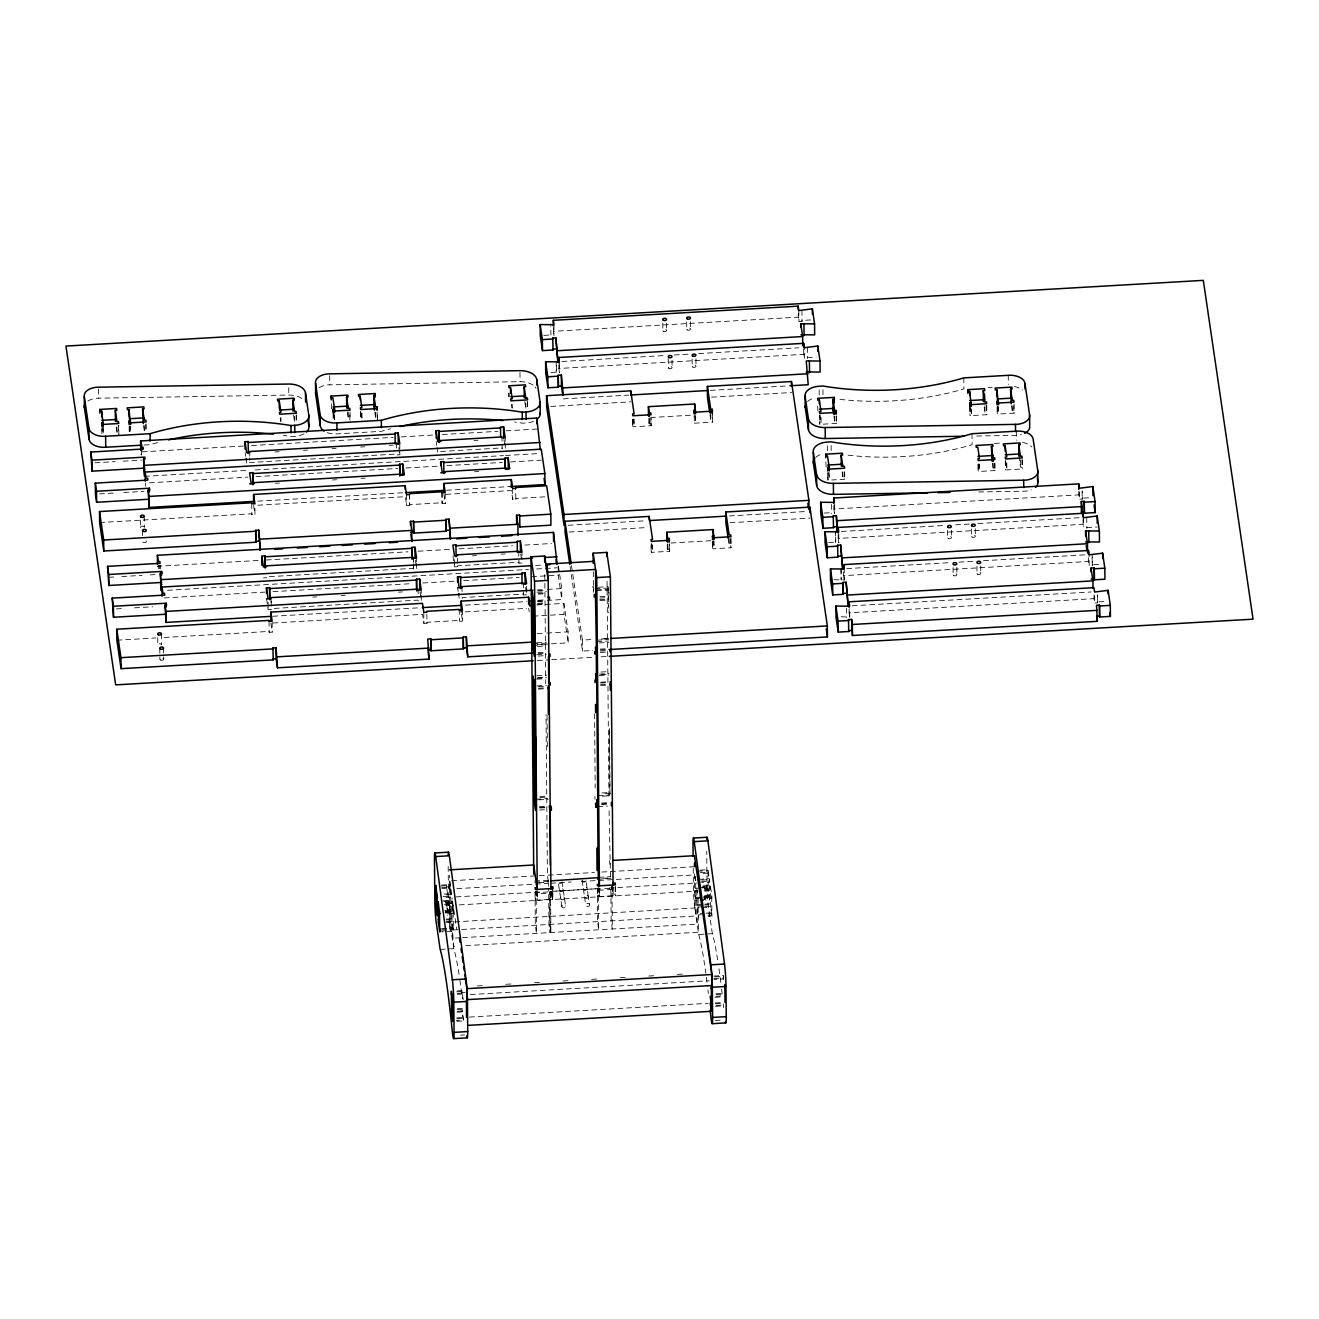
<?xml version="1.0" encoding="UTF-8"?>
<svg xmlns="http://www.w3.org/2000/svg" width="1319" height="1319" viewBox="0 0 1319 1319"><rect width="100%" height="100%" fill="white"/><g stroke="black" fill="none" stroke-linecap="round" stroke-linejoin="round"><path stroke-width="0.75" stroke-dasharray="5 3.75" d="M650.514 417.546L690.744 415.221M670.959 543.016L711.188 540.691M551.375 891.38L598.331 888.66L599.304 895.387L597.425 895.502L597.622 896.904L597.556 889.567M553.37 327.64L553.403 331.316L798.292 317.154L798.935 321.539L802.051 321.358L801.952 310.361M543.774 335.372L550.798 334.96L550.93 335.867L550.715 323.963M810.69 319.94L801.919 320.451L802.051 321.358M561.943 361.472L666.029 355.454M674.19 354.992L688.469 354.168M698.674 353.574L798.671 347.787M558.827 364.819L558.86 368.479L803.749 354.333L804.392 358.702L804.293 347.705M550.996 372.436L556.255 372.139L556.387 373.03L556.305 362.033M807.36 357.63L816.148 357.119M563.328 398.882L628.619 395.106M710.249 390.391L787.806 385.906M550.748 406.45L630.828 401.833M711.568 397.167L791.565 392.534M103.344 426.202L103.41 433.522L101.893 433.621L101.827 426.284M116.237 427.076L117.078 432.747L118.595 432.648L118.858 434.512L118.776 425.345M143.524 425.493L144.365 431.165L145.881 431.082L145.815 423.745M334.63 414.677L334.68 420.167L333.163 420.25L333.097 412.929M347.227 411.825L348.331 419.376L349.848 419.294L349.799 411.957M361.934 413.094L361.983 418.585L360.466 418.684L360.4 411.347M374.794 412.138L375.618 417.81L377.135 417.711L377.415 419.574L377.349 412.237M988.145 387.489L992.185 387.258M144.117 445.031L150.168 444.684A196.498 117.16 -0.5 0 1 161.149 441.667M243.323 446.036L140.704 451.955L141.166 455.104M251.533 445.558L393.144 437.38M401.355 436.902L434.182 435.006M442.393 434.528L497.807 431.329M506.018 430.851L536.8 429.071M632.642 419.409L632.691 424.899L634.208 424.817L634.159 419.31M695.624 415.765L695.674 421.272L694.157 421.355L694.437 423.201L712.639 422.146L712.557 412.995M710.001 414.644L710.842 420.382L712.359 420.299L712.639 422.146M632.691 424.899L632.955 426.762L651.157 425.724L651.091 418.387M274.896 451.955L278.968 451.708M303.469 450.307L307.541 450.059M332.042 448.641L336.114 448.411M360.615 446.993L364.687 446.762M389.187 445.344L393.26 445.113M474.131 440.447L478.22 440.2M94.919 462.804L115.116 461.634M123.195 461.172L141.38 460.117M819.511 415.172L819.577 422.509L821.094 422.426L821.028 415.089M833.905 415.963L834.746 421.635L836.262 421.552L836.526 423.399L821.704 424.256M969.795 406.499L969.861 413.836L971.378 413.737L971.312 406.4M984.188 407.291L985.029 412.946L986.546 412.863L986.81 414.71L970.141 415.683L969.861 413.836M997.098 406.747L997.148 412.253L998.664 412.171L998.615 406.664M1011.492 405.708L1012.332 411.38L1013.849 411.281L1014.113 413.144L997.428 414.1L997.148 412.253M440.694 451.477L502.028 447.932L502.16 448.839L501.929 436.935M399.772 443.745L399.871 454.758L396.772 454.923L396.64 454.033L249.687 462.524L249.819 463.414L249.769 457.924M144.579 476.34L247.131 470.405M255.325 469.943L503.479 455.599M505.523 455.484L538.333 453.588M149.36 482.82L247.873 477.115M256.084 476.654L397.711 468.459M405.922 467.998L438.749 466.102M446.96 465.623L502.374 462.425M510.585 461.947L541.367 460.166M275.374 483.282L279.463 483.051M332.52 479.984L336.609 479.737M361.093 478.319L365.182 478.088M474.593 471.773L478.682 471.526M99.469 493.9L115.643 492.96M123.722 492.498L143.936 491.327M994.328 443.431L1000.379 443.085M257.848 501.154L403.449 492.729M446.514 490.256L510.09 486.579M257.749 505.21L405.296 496.686L406.631 505.721L409.731 505.54L409.632 494.543M445.987 494.345L511.426 490.569L512.745 499.604L515.861 499.423L515.63 487.519M827.722 472.845L827.771 478.352L829.288 478.253L829.239 472.763M842.099 471.806L842.94 477.478L844.457 477.379L844.721 479.242L831.745 479.984M978.006 464.173L978.055 469.663L979.572 469.58L979.522 464.074M992.399 463.117L993.223 468.789L994.74 468.707L995.021 470.553L978.335 471.51L978.055 469.663M1005.276 460.76L1005.342 468.08L1006.859 467.998L1006.809 462.507M1018.862 455.879L1020.527 467.206L1022.044 467.124L1022.324 468.97L1005.622 469.943L1005.342 468.08M99.601 522.555L251.731 513.767L251.863 514.674L254.979 514.492L254.88 503.495M409.5 493.652L409.599 504.649L442.03 502.77L442.162 503.677L445.261 503.495L445.162 492.498M544.796 496.834L515.729 498.516L515.861 499.423M833.855 505.358L833.888 509.019L1078.81 494.872L1079.453 499.241L1082.322 499.077L1082.256 491.74M568.159 525.259L645.716 520.774M729.407 515.943L806.964 511.459M824.26 513.075L831.283 512.662M1082.124 490.833L1082.19 498.17L1089.379 497.758M569.181 532.035L647.2 527.534M730.001 522.736L809.998 518.12M258.046 560.476L157.472 566.28L157.934 569.412M266.257 559.998L407.868 551.82M418.139 551.227L450.966 549.331M459.177 548.852L512.547 545.769M524.863 545.06L551.54 543.51M841.308 531.458L945.393 525.44M955.599 524.847L969.877 524.022M978.038 523.561L1080.096 517.658M472.499 555.827L476.588 555.596M501.121 554.178L505.21 553.931M109.675 577.244L113.714 577.013M121.793 576.535L142.007 575.364M150.086 574.903L158.165 574.441M838.175 534.789L838.208 538.449L1083.097 524.303L1083.526 527.221M651.075 544.994L651.124 550.485L652.641 550.402L652.592 544.895M712.557 541.433L712.59 546.94L714.107 546.841L714.074 541.351M728.154 538.3L729.275 545.967L730.792 545.885L731.072 547.731L712.87 548.786L712.59 546.94M651.124 550.485L651.388 552.348L669.59 551.309L669.524 543.972M828.579 542.505L835.619 542.109L835.751 542.999L835.652 532.002M1086.724 527.6L1097.26 526.99M416.606 563.576L416.656 569.066L413.556 569.247L413.424 568.341L266.471 576.832L266.603 577.738L263.487 577.92M452.978 556.041L454.577 566.89L457.611 566.708L457.38 554.804M457.611 566.708L457.479 565.802L518.812 562.257L518.944 563.164L522.06 562.982L522.011 557.492M535.58 565.472L541.73 565.109M167.513 590.302L528.457 569.445M536.668 568.967L557.162 567.797M164.199 597.936L264.756 592.116M272.967 591.654L410.489 583.707M422.789 582.998L455.632 581.102M463.843 580.624L519.257 577.425M531.573 576.7L558.25 575.166L561.828 599.551L547.484 600.392M312.669 597.095L316.741 596.864M341.242 595.446L345.314 595.215M398.387 592.149L402.46 591.918M116.352 608.9L124.448 608.422M134.538 607.845L152.724 606.789M846.749 568.604L950.834 562.603M958.995 562.125L975.318 561.185M983.479 560.707L1085.521 554.821M537.13 589.989L545.324 589.511M547.385 589.395L561.746 588.554L561.828 599.551M538.053 590.714L545.852 590.269M598.282 587.235L608.043 586.675L608.389 612.741M536.965 592.149L546.429 591.604M594.968 588.785L608.24 588.027L609.131 594.127M538.086 593.22L545.885 592.775M596.353 589.857L608.059 589.181M843.632 571.951L843.665 575.628L1088.554 561.482L1089.197 565.851L1089.098 554.854M266.553 598.81L268.153 609.691L271.269 609.51L271.17 598.513M462.26 598.48L462.128 597.573L523.478 594.028L523.61 594.935L526.71 594.754L526.627 583.756M538.218 594.127L546.017 593.682M596.485 590.764L608.191 590.088M834.037 579.684L844.308 579.997L844.209 569M1092.116 557.442L1092.181 564.763L1100.953 564.268M538.152 600.277L545.736 599.832M599.947 596.699L607.531 596.27M272.67 616.27L420.332 607.729M465.442 605.124L526.973 601.579M537.229 600.986L545.423 600.508M537.707 601.678L545.505 601.217M599.881 598.084L607.68 597.622M537.591 603.278L545.39 602.816M599.766 599.683L607.564 599.238M537.723 604.184L545.522 603.723M599.898 600.59L607.696 600.129M536.784 604.943L563.905 603.377L568.093 631.834L568.192 642.831L546.857 644.068M272.967 622.997L422.575 614.341L423.894 623.376L427.01 623.211L426.779 611.307M465.294 611.884L526.644 608.339M116.88 640.21L155.939 637.951M164.166 637.473L269.01 631.422L269.142 632.329L272.242 632.147L272.143 621.15M532.991 616.171L564.004 614.374L568.192 642.831M427.01 623.211L426.878 622.304L459.292 620.425L459.424 621.331L462.54 621.15L462.441 610.153M852.206 605.784L1090.978 591.984M849.09 609.147L849.123 612.807L1094.045 598.661L1094.688 603.03L1097.556 602.865L1097.507 595.529M537.08 633.631L544.829 633.186M546.775 633.071L568.093 631.834M841.258 616.764L849.766 617.177L849.683 608.026M1097.359 594.638L1097.424 601.959L1106.41 601.448M571.49 565.571L582.421 640.078L592.627 639.484M608.949 638.544L600.788 639.023L608.488 638.61M536.569 642.765L546.313 642.205M532.794 643.903L546.445 643.111M596.93 640.193L608.62 639.517M537.179 644.628L544.928 644.183M532.678 645.436L546.33 644.645M596.815 641.726L608.504 641.05M537.427 646.524L545.011 646.096M599.238 642.963L608.702 642.402M538.02 652.707L545.819 652.262M600.194 649.113L607.993 648.668M538.152 653.614L545.951 653.152M571.292 574.556L582.52 651.075L592.726 650.481M600.326 650.02L609.048 649.542M536.734 654.768L546.214 654.224M600.425 651.091L608.01 650.646M538.168 656.054L545.967 655.609M600.359 652.46L608.158 652.015M537.311 660.522L549.66 659.813M551.705 659.681L592.841 657.307M601.068 656.829L609.296 656.367M536.849 675.773L546.594 675.196M600.969 672.063L608.768 671.602M537.707 677.669L545.291 677.224M599.502 674.091L608.982 673.547M536.866 678.263L546.627 677.702M601.002 674.57L608.801 674.108M536.998 679.17L544.813 678.724M599.189 675.575L608.933 675.015M536.998 685.913L546.478 685.352M600.689 682.22L608.273 681.791M538.449 686.605L546.247 686.16M600.623 683.011L608.422 682.566M538.333 688.205L546.132 687.76M600.508 684.61L608.306 684.165M538.465 689.112L546.264 688.666M600.64 685.517L608.438 685.072M539.85 796.528L547.649 796.082M602.025 792.933L609.823 792.488L609.972 793.444L602.173 793.89M539.982 797.484L547.781 797.039M535.976 799.265L547.665 798.589M598.15 795.67L609.84 794.994L609.394 728.104M538.779 799.875L548.259 799.33M602.47 796.198L610.054 795.753M539.372 806.634L547.171 806.173M601.546 803.04L609.345 802.595M539.504 807.525L547.303 807.08M601.678 803.947L607.531 803.601M539.966 808.003L547.55 807.574M601.761 804.442L607.449 804.112M539.52 810.031L547.319 809.586M597.804 806.667L607.548 806.107M451.626 880.729L537.311 875.783M539.339 875.668L594.44 872.486M601.794 872.057L694.486 866.698M441.667 885.098L449.466 884.637L450.917 894.595L443.118 895.04M700.191 870.161L707.99 869.699L709.457 879.658L709.474 882.164L701.675 882.609M441.222 886.038L446.481 885.741L447.685 895.09L450.801 894.909L449.532 875.354M697.586 871.232L708.138 870.622M534.673 881.059L548.325 880.268L548.622 886.154M598.793 877.349L610.499 876.673M449.598 886.78L446.498 886.962L446.481 885.741M441.684 887.605L449.482 887.143L449.746 903.383L445.855 903.614M534.69 882.279L548.325 881.488L548.325 880.268M602.701 878.339L610.516 877.893L609.032 807.772M700.224 872.667L708.023 872.205L708.155 873.112L700.356 873.574M441.816 888.495L449.614 888.05M538.844 882.675L548.589 882.114M597.128 879.311L610.763 878.52M456.869 888.643L548.704 883.334M550.748 883.219L571.143 882.032M581.349 881.438L693.596 874.959M444.173 894.068L447.685 893.87L447.685 895.09M698.79 879.361L709.325 878.751L709.507 899.096L700.719 899.607M701.659 880.103L709.457 879.658M443.003 896.64L450.801 896.195L450.95 897.101L443.135 897.547M701.543 881.702L709.342 881.257L709.474 882.164M456.028 896.887L541.73 891.924M556.024 891.1L598.875 888.627M609.081 888.033L696.828 882.972M548.11 891.957L536.404 892.633L536.421 893.87L550.072 893.078L550.996 899.36L537.344 900.135L536.239 892.897M598.595 890.276L612.247 889.484L612.23 888.264L598.579 889.055L598.595 890.276L599.518 896.557L613.17 895.766L613.088 887.522M442.64 900.91L448.476 900.58L448.163 864.225M703.126 885.857L707.017 885.643L706.72 851.316M444.041 901.355L451.84 900.91L453.324 913.358L447.487 913.688M702.582 886.417L710.38 885.972L711.848 895.914L711.864 898.42L704.066 898.866M445.36 902.196L448.872 901.998L450.076 911.347L453.192 911.165L453.126 905.246M699.977 887.489L710.512 886.879M445.723 902.707L449.614 902.476L449.746 903.383M700.356 888L694.503 888.33L694.635 889.237M702.302 887.885L708.155 887.539L708.287 888.445L704.379 888.676M446.02 903.746L451.873 903.416L452.302 938.238L460.463 937.76M615.429 886.714L615.495 895.865L615.231 894.018L612.89 894.15L612.824 886.83M704.56 888.825L710.413 888.478L710.545 889.385L704.692 889.715M444.206 904.768L452.005 904.323M446.646 904.85L449.763 904.669L450.95 912.814L447.85 912.979L446.646 904.85L447.85 914.215L447.85 912.979M697.751 890.341L694.651 890.523L695.987 900.778L703.785 900.333M445.74 905.213L449.631 904.982L451.098 914.924L447.19 915.155M704.28 890.276L708.171 890.045L709.638 900.003L705.731 900.217M459.259 904.9L698.015 891.1M704.791 891.166L708.303 890.968L707.99 869.699M444.8 910.423L450.059 910.126L450.076 911.347M704.692 895.42L711.716 895.007L711.881 915.353L703.109 915.864M445.509 911.297L453.307 910.852M704.049 896.359L711.848 895.914M445.097 911.858L450.95 911.528L451.098 930.109L695.987 915.963L695.69 882.048L695.822 882.955M695.838 897.382L701.675 897.035M703.637 896.92L709.474 896.59L709.638 900.003M445.228 912.764L451.082 912.435M695.97 898.272L701.807 897.942M703.769 897.827L709.606 897.497M445.393 912.896L453.192 912.451L453.324 913.358M703.934 897.959L711.732 897.514L711.864 898.42M695.838 898.651L698.955 898.486M446.152 919.079L452.005 918.749L452.137 919.656L446.284 919.986M702.763 906.763L696.91 907.109L696.894 904.603L702.747 904.257M704.692 904.142L710.545 903.812L710.677 904.719L704.824 905.048M696.894 904.603L697.026 905.51L702.879 905.164M449.037 921.107L450.241 930.472L449.037 921.107L452.153 920.926L453.489 946.366L457.578 946.135M446.168 921.585L452.021 921.256L453.489 931.181L441.783 931.857M704.709 906.648L710.562 906.318L712.013 916.26L708.122 916.474M446.036 922.377L698.724 907.769M701.906 907.719L710.694 907.225L710.38 885.972M441.634 928.461L447.487 928.114M449.433 927.999L453.324 927.785L453.489 931.181M698.081 898.305L698.213 913.638L704.066 913.292M706.011 913.177L711.864 912.847L712.013 916.26M441.766 929.367L453.456 928.691M708.105 913.968L711.996 913.754M450.224 929.236L453.34 929.071M698.229 914.924L701.345 914.743M441.453 930.967L446.729 930.67M462.507 937.644L697.19 924.091L697.042 906.78L698.378 917.035M465.739 945.657L698.378 932.22L698.213 913.638M440.167 949.416L453.818 948.625A196.498 12.926 86.7 0 1 459.375 976.522M694.503 873.903L694.8 907.835L698.707 934.479L712.359 933.687A196.498 12.926 86.7 0 1 717.899 961.584M477.33 985.952L483.446 985.59M505.902 984.287L512.019 983.941M534.475 982.639L540.592 982.292M563.048 980.99L569.165 980.644M591.621 979.341L597.738 978.995M620.194 977.692L626.311 977.346M648.767 976.044L654.883 975.681M677.339 974.395L683.456 974.032M457.198 990.899L464.997 990.454M713.777 976.076L723.521 975.516L723.719 982.754M456.753 991.839L462.013 991.525L463.216 999.654M714.717 976.934L723.686 976.406M465.129 992.564L462.029 992.745L462.013 991.525M457.215 993.405L465.013 992.96M713.793 978.583L723.554 978.022L723.686 978.912L713.942 979.489M457.347 994.312L465.145 993.85M470.355 994.542L709.144 980.759M457.347 1008.738L463.2 1008.392M715.887 993.801L721.74 993.454M457.479 1009.645L463.332 1009.299M716.019 994.707L721.872 994.361M457.363 1011.244L463.216 1010.898M715.904 996.307L721.757 995.96M456.918 1012.168L462.194 1011.871L463.381 1019.999L456.358 1020.411M714.898 997.279L722.07 996.851M469.432 1017.081L708.221 1003.297M456.72 1017.889L462.573 1017.543M715.261 1002.951L723.059 1002.489M456.852 1018.779L462.705 1018.449M715.393 1003.841L721.246 1003.512M716.085 1005.408L723.257 1004.996M456.885 1021.285L464.684 1020.84M715.409 1006.348L723.208 1005.902M460.628 1035.168L464.535 1034.937M715.261 1020.461L723.059 1019.999M651.157 425.724L650.894 423.861L649.377 423.943L648.717 419.228M669.59 551.309L669.327 549.446L667.81 549.528L667.15 544.813M552.628 897.629L552.579 892.139L552.513 899.525L552.628 897.629L550.732 897.744L549.924 891.908L550.155 932.582L548.968 924.454L548.638 888.165M319.198 387.687A14.13 8.425 -0.5 0 1 329.75 384.835L520.065 381.686A16.57 9.876 -0.5 0 1 534.162 385.989M87.928 401.042A14.13 8.425 -0.5 0 1 98.496 398.19L288.812 395.04A16.57 9.876 -0.5 0 1 302.892 399.36M976.703 436.028L1015.581 435.385A14.13 8.425 -0.5 0 0 1021.368 434.627M978.764 491.954L1023.775 491.212A14.13 8.425 -0.5 0 0 1031.31 489.893M1092.181 564.763L1092.313 565.67L1092.214 554.672M1082.19 498.17L1082.322 499.077M1097.424 601.959L1097.556 602.865M997.84 406.499L998.664 412.171M1006.034 462.326L1006.859 467.998M970.553 408.082L971.378 413.737M978.747 463.909L979.572 469.58M819.973 414.875L821.094 422.426M828.447 472.598L829.288 478.253M833.888 509.019L834.531 513.388L834.449 504.221M838.208 538.449L838.851 542.834L838.752 531.821M843.665 575.628L844.308 579.997M849.123 612.807L849.766 617.177M817.912 411.182L817.599 405.658M819.577 422.509L819.841 424.355L819.758 415.205M826.106 467.008L825.793 459.655M827.771 478.352L828.035 480.198L827.969 472.861M694.75 414.99L695.674 421.272M713.2 540.576L714.107 546.841M712.359 933.687L708.468 907.208A15.004 0.989 86.7 0 1 707.017 885.643M633.351 419.063L634.208 424.817M651.8 544.648L652.641 550.402M695.228 876.459L695.805 880.449M695.097 876.69L695.69 880.762L695.657 876.822M696.877 888.891L697.471 892.947M593.649 590.467L593.039 586.394L593.072 588.901M553.403 331.316L554.046 335.685M558.86 368.479L559.503 372.848L559.404 361.851M570.105 566.494L570.995 572.545M609.493 860.615L610.038 864.374M612.23 888.264L611.967 886.401L612.329 928.988L611.142 920.86L610.845 886.582M611.785 886.648L613.17 895.766M558.448 566.197L559.355 572.298M559.652 574.326L561.746 588.554M524.814 401.57L525.918 409.121L525.852 401.784M588.29 896.343L585.933 880.465A1.896 1.517 -8.4 0 1 583.789 882.081A1.896 1.517 -8.4 0 1 582.223 880.251M588.323 896.722A1.896 1.517 -8.4 0 1 585.471 898.173A1.896 1.517 -8.4 0 1 585.488 895.535A1.896 1.517 -8.4 0 1 588.323 896.722L589.527 904.85A1.896 1.517 -8.4 0 1 586.658 906.318A1.896 1.517 -8.4 0 1 586.691 903.663A1.896 1.517 -8.4 0 1 589.527 904.85M583.427 889.138L584.614 897.266M582.141 880.647L583.344 888.775M584.531 896.904L585.735 905.032M511.442 404.241L511.986 408.016M503.94 439.623L504.748 445.047M520.725 553.947L521.516 559.371M525.654 587.532L526.71 594.754M528.688 608.224L529.232 611.835M562.042 881.817L565.62 906.219A1.896 1.517 -8.4 0 1 562.784 907.703A1.896 1.517 -8.4 0 1 562.768 905.048A1.896 1.517 -8.4 0 1 565.62 906.219M561.828 906.433L558.25 882.048A1.896 1.517 -8.4 0 0 561.976 882.23M548.325 881.488L547.418 875.206L546 714.568M436.193 441.717L436.721 445.327M436.985 447.141L437.793 452.565M443.942 494.46L445.261 503.495M457.644 587.812L458.171 591.423M458.435 593.237L459.226 598.661L459.193 593.154M461.469 613.929L462.54 621.15M409.599 504.649L409.731 505.54M398.816 447.52L399.871 454.758M415.337 560.031L416.128 565.455M420.003 591.802L420.794 597.227M418.205 601.019L418.074 600.112L271.137 608.603L271.269 609.51M449.581 880.861L452.236 898.981M452.532 900.992L456.671 929.186M453.192 911.165L451.988 903.037L448.889 903.218L448.872 901.998M448.476 900.58A15.004 0.989 86.7 0 0 449.944 922.146L453.818 948.625M361.142 412.929L361.983 418.585M333.839 414.496L334.68 420.167M331.498 408.923L331.151 399.739M293.543 414.924L294.648 422.476L294.582 415.155M280.172 417.595L280.733 421.388M253.644 505.457L254.979 514.492M270.923 623.112L272.242 632.147M245.12 452.714L245.647 456.341M245.911 458.155L246.719 463.596L246.669 458.105M145.255 483.051L145.717 486.183M129.889 426.284L130.713 431.956L130.663 426.449M102.585 427.867L103.41 433.522M1094.622 595.71L1094.688 603.03M1094.012 595.001L1094.045 598.661M1088.521 557.805L1088.554 561.482M1086.757 517.493L1086.856 528.507M1083.641 517.675L1083.723 526.842M1083.047 518.812L1083.097 524.303M1079.387 491.905L1079.453 499.241M1078.777 491.196L1078.81 494.872M1022.241 459.803L1022.324 468.97M1021.978 459.787L1022.044 467.124M1020.461 459.886L1020.527 467.206M1016.454 431.165L1016.52 440.315M1014.047 403.977L1014.113 413.144M1013.8 405.79L1013.849 411.281M1012.283 405.873L1012.332 411.38M1008.244 375.321L1008.326 384.488M1005.54 460.776L1005.622 469.943M997.362 406.78L997.428 414.1M994.955 463.216L995.021 470.553M994.691 463.2L994.74 468.707M993.174 463.282L993.223 468.789M986.744 405.56L986.81 414.71M986.48 405.527L986.546 412.863M984.963 405.625L985.029 412.946M980.742 565.95L980.808 573.287M978.269 464.189L978.335 471.51M976.95 566.131L977 573.468M975.285 528.771L975.351 536.108M972.004 433.72L972.103 444.717A196.498 117.16 -0.5 0 1 844.836 454.824M971.493 528.968L971.559 536.289M970.059 406.516L970.141 415.683M963.81 377.893L963.909 388.891A196.498 117.16 -0.5 0 1 836.642 398.981M956.836 567.318L956.902 574.639M953.043 567.533L953.109 574.87M951.378 530.139L951.444 537.476M947.586 530.353L947.652 537.69M846.584 608.191L846.666 617.358M844.655 471.905L844.721 479.242M844.407 471.889L844.457 477.379M842.89 471.971L842.94 477.478M841.11 569.181L841.209 580.179M840.978 568.275L841.077 579.272M836.46 416.062L836.526 423.399M836.213 416.046L836.262 421.552M834.696 416.128L834.746 421.635M835.521 531.112L835.619 542.109M831.135 445.525L831.184 451.032M831.349 504.402L831.432 513.569M827.343 445.756L827.392 451.246M822.941 389.699L822.99 395.189M819.148 389.913L819.198 395.42M807.409 347.524L807.508 358.537M803.7 348.843L803.749 354.333M798.836 310.542L798.935 321.539M798.259 313.493L798.292 317.154M730.99 538.564L731.072 547.731M730.726 538.548L730.792 545.885M729.209 538.63L729.275 545.967M712.293 412.962L712.359 420.299M712.804 541.449L712.87 548.786M710.776 413.061L710.842 420.382M695.937 358.801L695.987 366.138M694.107 415.848L694.437 423.201M696.894 890.177L697.026 905.51M692.129 358.999L692.195 366.319M690.48 321.638L690.529 328.959M693.217 868.248L693.365 886.434A15.004 0.989 86.7 0 0 694.833 908M686.671 321.82L686.737 329.156M672.03 360.169L672.096 367.506M668.222 358.554L668.304 367.721M669.277 543.939L669.327 549.446M666.573 322.99L666.639 330.327M667.76 544.022L668.073 551.391M662.781 323.221L662.847 330.541M650.844 418.354L650.894 423.861M651.306 543.181L651.388 552.348M649.327 418.436L649.64 425.806M632.889 419.426L632.955 426.762M615.165 886.681L615.231 894.018M608.24 588.027L608.389 606.146M609.46 728.55L610.038 793.725M607.053 581.234L608.949 799.528M599.453 888.314L599.518 896.557M599.255 888.066L599.304 895.387M598.315 887.192L598.694 929.78L597.491 921.651L597.359 888.165M593.319 571.721L593.501 592.313M594.556 713.826L595.199 787.971M594.885 796.627L594.902 799.133M582.421 640.078L582.52 651.075M563.905 603.377L564.004 614.374M558.168 565.999L558.25 575.166M556.173 361.126L556.255 372.139M553.947 324.688L554.029 333.855M552.826 892.172L552.892 899.492M550.913 891.116L550.996 899.36M550.567 891.677L550.913 932.533L549.726 924.405L549.446 891.71M550.056 891.858L550.072 893.078M547.072 715.36L547.385 750.066M544.78 574.523L545.736 683.671M537.262 891.908L537.344 900.135M537.014 891.199L537.064 898.536L535.168 898.651L535.448 900.498L535.366 891.331M536.141 890.787L536.503 933.374L535.316 925.246L535.019 890.968M527.633 401.718L527.682 409.055M527.369 401.701L527.435 409.038M523.379 583.031L523.61 594.935M521.961 551.985L521.994 555.645M519.983 372.519L520.065 381.686M518.713 551.26L518.944 563.164M512.217 404.405L512.25 408.082M512.646 488.591L512.745 499.604M509.035 393.161L509.068 396.838M508.788 393.144L508.821 396.805M505.177 437.661L505.21 441.337M505.226 443.168L505.276 448.658M462.046 586.576L462.079 592.083M463.381 1019.999L462.178 1010.651L462.194 1011.871M459.193 609.427L459.424 621.331M454.511 559.553L454.577 566.89M453.192 912.451L453.324 927.785M451.84 900.91L451.873 903.416M450.752 888.99L450.95 911.528M449.763 904.669L449.911 921.981M449.466 884.637L449.482 887.143M449.614 902.476L449.631 904.982M442.063 492.679L442.162 503.677M441.931 491.773L442.03 502.77M423.795 612.379L423.894 623.376M421.223 589.84L421.256 593.517M421.272 595.347L421.322 600.837M418.123 590.022L418.156 593.698M416.557 558.069L416.59 561.746M413.457 558.25L413.49 561.927M413.507 563.757L413.556 569.247M413.325 557.343L413.424 568.341M406.532 494.724L406.631 505.721M396.541 443.036L396.59 448.526M377.102 412.22L377.135 417.711M375.585 412.303L375.618 417.81M360.648 411.363L360.714 418.7M350.046 411.973L350.129 421.14M348.282 412.056L348.331 419.376M333.344 412.946L333.41 420.283M329.684 375.668L329.75 384.835M296.363 415.073L296.429 422.41M296.099 415.056L296.165 422.393M288.746 387.704L288.812 395.04M280.963 417.777L280.98 421.437M271.038 597.606L271.087 603.113M269.043 621.331L269.142 632.329M268.087 602.354L268.153 609.691M251.764 503.677L251.863 514.674M249.72 452.417L249.753 456.094M163.572 648.058L163.671 659.055M161.495 633.796L161.577 644.81A1.896 1.138 -0.5 0 0 157.818 644.727M160.11 565.159L160.143 568.819M159.846 565.142L159.879 568.802M159.78 648.223L159.879 659.22M158.329 565.224L158.362 568.885M157.736 637.687L157.785 645.024M146.063 423.762L146.129 431.099M144.315 425.658L144.365 431.165M144.216 516.141L144.315 527.155M142.501 530.568L142.551 536.058M141.562 450.9L141.595 454.577M140.457 520.032L140.523 527.369M129.41 426.565L129.46 432.055M129.147 426.548L129.196 432.038M118.529 425.328L118.595 432.648M117.028 427.241L117.078 432.747M102.091 426.301L102.157 433.638M98.414 389.023L98.496 398.19M667.249 544.087L667.315 551.424M648.816 418.502L648.882 425.839M551.688 892.221L551.754 899.558M459.886 980.017A196.498 12.926 86.7 0 1 462.425 998.846M718.954 968.74A196.498 12.926 86.7 0 1 720.949 983.908M721.592 989.102A196.498 12.926 86.7 0 1 722.218 994.477M723.257 1003.808A196.498 12.926 86.7 0 1 723.669 1007.683M698.707 934.479A196.498 12.926 86.7 0 1 705.83 973.323M706.357 977.264A196.498 12.926 86.7 0 1 707.512 986.414M707.94 989.893A196.498 12.926 86.7 0 1 708.352 993.454M146.096 540.856A1.896 1.138 -0.5 0 1 145.684 542.373A1.896 1.138 -0.5 0 1 143.128 542.274A1.896 1.138 -0.5 0 1 143.079 540.741M140.622 527.649A1.896 1.138 -0.5 0 1 142.501 526.116A1.896 1.138 -0.5 0 1 144.134 527.732M303.947 433.885A15.416 9.2 -0.5 0 1 294.862 436.325L291.07 436.54A196.498 117.16 -0.5 0 0 283.305 435.352M533.634 421.289A15.416 9.2 -0.5 0 1 526.133 422.97L522.34 423.185A196.498 117.16 -0.5 0 0 514.575 421.998M327.244 432.632A15.004 8.953 -0.5 0 0 336.988 433.885L381.438 431.329A196.498 117.16 -0.5 0 1 390.572 428.774M535.201 387.061A16.57 9.876 -0.5 0 1 535.992 388.198M815.736 457.38A15.416 9.2 -0.5 0 1 823.468 453.621M1022.604 442.442A15.004 8.953 -0.5 0 1 1031.722 446.943M807.541 401.537A15.416 9.2 -0.5 0 1 815.274 397.794M1014.393 386.599A15.004 8.953 -0.5 0 1 1022.489 390.061M560.443 891.43A1.896 1.517 -8.4 0 0 563.279 889.946A1.896 1.517 -8.4 0 0 560.41 888.792A1.896 1.517 -8.4 0 0 560.443 891.43M584.284 890.061A1.896 1.517 -8.4 0 0 587.136 888.594A1.896 1.517 -8.4 0 0 584.301 887.407A1.896 1.517 -8.4 0 0 584.284 890.061M561.63 899.574A1.896 1.517 -8.4 0 0 564.466 898.074A1.896 1.517 -8.4 0 0 561.614 896.92A1.896 1.517 -8.4 0 0 561.63 899.574M977.659 574.243A1.896 1.138 -0.5 0 0 980.775 573.567A1.896 1.138 -0.5 0 0 978.286 572.298A1.896 1.138 -0.5 0 0 977.659 574.243M953.785 575.628A1.896 1.138 -0.5 0 0 956.885 574.936A1.896 1.138 -0.5 0 0 954.362 573.699A1.896 1.138 -0.5 0 0 953.785 575.628M972.202 537.064A1.896 1.138 -0.5 0 0 975.318 536.404A1.896 1.138 -0.5 0 0 972.828 535.135A1.896 1.138 -0.5 0 0 972.202 537.064M948.328 538.465A1.896 1.138 -0.5 0 0 951.428 537.773A1.896 1.138 -0.5 0 0 948.905 536.52A1.896 1.138 -0.5 0 0 948.328 538.465M692.854 367.094A1.896 1.138 -0.5 0 0 695.97 366.435A1.896 1.138 -0.5 0 0 693.464 365.165A1.896 1.138 -0.5 0 0 692.854 367.094M668.98 368.479A1.896 1.138 -0.5 0 0 672.08 367.803A1.896 1.138 -0.5 0 0 669.541 366.55A1.896 1.138 -0.5 0 0 668.98 368.479M160.522 659.995A1.896 1.138 -0.5 0 0 163.638 659.352A1.896 1.138 -0.5 0 0 161.165 658.066A1.896 1.138 -0.5 0 0 160.522 659.995M687.397 329.931A1.896 1.138 -0.5 0 0 690.513 329.255A1.896 1.138 -0.5 0 0 688.007 327.986A1.896 1.138 -0.5 0 0 687.397 329.931M663.523 331.316A1.896 1.138 -0.5 0 0 666.623 330.624A1.896 1.138 -0.5 0 0 664.084 329.371A1.896 1.138 -0.5 0 0 663.523 331.316"/><path stroke-width="1.5" d="M648.486 415.831L648.404 406.664L694.668 403.993L695.608 413.935M666.919 541.417L666.837 532.249L713.101 529.578L714.057 539.52M553.353 325.809L553.304 320.303L798.193 306.156L798.836 310.542L812.356 308.844L814.565 323.88L814.664 334.878L800.88 334.762M555.893 337.911L557.871 361.703L555.893 337.911L552.776 338.093L553.007 349.997L542.472 350.607L540.262 335.57L540.163 324.573L553.947 324.688L553.304 320.303M800.814 327.442L800.781 323.765L814.565 323.88M540.163 324.573L542.373 339.61L552.925 338.999L552.776 338.093M555.991 348.908L552.875 349.09L553.007 349.997M557.772 350.706L802.661 336.559L802.743 345.726M558.811 362.989L558.761 357.482L803.65 343.336L804.293 347.705L817.813 346.023L820.022 361.06L820.121 372.057L806.338 371.942M563.295 395.205L561.35 375.091L558.234 375.272L558.465 387.176L547.929 387.786L545.72 372.749L545.621 361.736L559.404 361.851L558.761 357.482M820.022 361.06L806.239 360.944L808.217 384.736L789.85 385.791M545.621 361.736L547.83 376.789L558.366 376.179M99.898 413.094L99.865 409.434L116.567 408.461L116.83 410.324L115.314 410.407L115.412 421.404M331.151 399.739L331.118 396.079L347.82 395.106L348.101 396.953L346.584 397.052L346.666 408.049L348.183 407.967M375.107 393.524L358.422 394.496L358.702 396.343L360.219 396.261L361.884 407.587L360.367 407.686L360.631 409.533L377.316 408.577L377.053 406.714L375.536 406.813L373.871 395.469L375.387 395.387L375.107 393.524L375.14 397.2M103.344 426.202L101.645 411.198L100.129 411.281L99.865 409.434M130.647 424.619L128.949 409.615L127.432 409.714L127.168 407.851L143.853 406.895L144.117 408.742L142.6 408.824L143.26 423.613M292.9 400.152L294.549 411.479L296.066 411.396L296.346 413.243L279.661 414.215L279.397 412.352L280.914 412.27L279.249 400.943L277.732 401.025L277.452 399.179L294.137 398.206L294.401 400.069L292.9 400.152L292.983 411.149M524.154 386.797L525.819 398.124L527.336 398.041L527.616 399.888L510.931 400.844L510.651 398.998L512.168 398.915L510.502 387.572L508.986 387.671L508.722 385.808L525.407 384.851L525.671 386.698L524.154 386.797L524.253 397.794L525.77 397.695M558.234 375.272L558.333 386.269L561.449 386.088L562.784 395.222M563.229 387.885L808.118 373.739M101.81 420.332L114.802 419.574M129.114 418.75L143.936 417.892M279.397 410.061L294.236 409.203M333.08 406.961L347.919 406.104M360.384 405.395L375.206 404.537M510.667 396.706L523.643 395.947M546.544 395.684L563.988 514.492L564.087 525.49L546.643 406.681L546.544 395.684L630.729 390.836L634.109 413.82L632.592 413.902L632.856 415.765L651.058 414.727L650.795 412.863L649.278 412.946L648.404 406.664M709.721 412.732L707.462 397.398L707.38 386.401L791.466 381.537L808.91 500.346L808.959 507.683M373.871 395.469L373.969 406.466L375.486 406.384M101.827 426.284L101.794 422.624L103.311 422.525M129.13 424.702L129.097 421.041L130.614 420.959M333.097 412.929L333.064 409.253L334.581 409.17L334.614 412.831M630.663 394.991L708.221 390.506M84.301 396.623L88.901 427.966A15.004 8.953 -0.5 0 0 105.635 436.259L150.069 433.687A196.498 117.16 -0.5 0 1 290.971 425.542L294.764 425.328A15.416 9.2 -0.5 0 0 308.794 415.271L305.513 392.963A16.57 9.876 -0.5 0 0 288.713 384.043L98.397 387.192A14.13 8.425 -0.5 0 0 84.301 396.623L84.383 407.62L89 438.963A15.004 8.953 -0.5 0 0 105.734 447.256L142.089 445.146M315.554 383.268L320.154 414.611A15.004 8.953 -0.5 0 0 336.906 422.888L381.339 420.332A196.498 117.16 -0.5 0 1 522.242 412.188L526.034 411.973A15.416 9.2 -0.5 0 0 540.048 401.916L536.784 379.592A16.57 9.876 -0.5 0 0 519.966 370.672L329.668 373.838A14.13 8.425 -0.5 0 0 315.554 383.268L315.653 394.266L320.253 425.608A15.004 8.953 -0.5 0 0 324.128 431.082M834.218 397.365L817.549 398.322L817.813 400.185L819.33 400.086L820.995 411.429L819.478 411.512L819.742 413.358L836.427 412.402L836.164 410.555L834.647 410.638L832.981 399.294L834.498 399.212L834.218 397.365L834.267 402.856M967.866 393.309L967.833 389.649L984.518 388.676L984.782 390.539L983.265 390.622L983.364 401.619L984.881 401.537M971.312 406.4L969.613 391.413L968.097 391.496L967.833 389.649M998.598 404.834L996.9 389.83L995.383 389.913L995.12 388.066L1011.821 387.11L1012.085 388.957L1010.568 389.039L1011.228 403.812M140.688 450.125L140.605 440.958L536.718 418.074L540.361 449.795M694.091 414.018L694.074 410.357L695.575 410.258M707.38 386.401L710.743 409.385L712.26 409.302L712.54 411.149L694.338 412.204L694.074 410.357M140.605 440.958L141.529 447.24L143.046 447.157L143.309 449.004L90.78 452.038L92.066 471.163L144.909 468.113M245.021 441.717L248.12 441.535L248.269 442.492L395.205 434L395.073 433.094L398.19 432.912L399.772 443.745L396.673 443.926L396.541 443.036L249.588 451.51L249.72 452.417L246.62 452.598L245.021 441.717L245.087 449.054M436.16 438.056L436.094 430.719L439.128 430.538L439.359 442.442L439.128 430.538M436.094 430.719L437.694 441.568L440.727 441.387L440.595 440.48L501.929 436.935L502.061 437.842L505.177 437.661L503.578 426.828L500.478 427.01L500.692 437.067M819.495 409.22L834.317 408.362M969.778 400.531L984.601 399.673L984.568 394.183M997.065 398.965L1011.92 398.107M439.26 431.445L500.61 427.9M832.981 399.294L833.08 410.308L834.597 410.209M969.795 406.499L969.762 402.823L971.279 402.74M997.082 404.917L997.049 401.256L998.565 401.174M90.78 452.038L91.967 460.166L144.81 457.116L145.09 458.963L143.573 459.061L144.579 476.34L143.573 459.061M144.496 465.327L540.295 442.475M143.656 470.059L145.172 469.96M145.238 481.221L145.172 472.054L541.268 449.169L544.862 473.57L544.945 484.568L510.09 486.579M252.687 472.631L252.918 484.568L252.687 472.631L249.588 472.812L251.187 483.694M399.723 473.356L399.641 464.189L402.757 464.008L404.339 474.84L399.739 475.186M440.694 465.475L440.661 461.815L443.695 461.634L443.827 462.54L505.177 458.996L505.259 468.163M505.045 458.089L508.145 457.924L509.744 468.756L505.144 469.102L505.045 458.089L505.177 458.996M252.836 473.57L399.772 465.079L399.871 476.093M147.431 499.324L96.633 502.259L95.43 494.13L95.331 483.133L147.876 480.1L147.613 478.236L146.096 478.335L145.172 472.054M95.331 483.133L96.534 491.262L149.377 488.211L149.641 490.058L148.124 490.157L149.146 507.419L253.743 501.385M249.67 483.809L254.287 483.512L254.155 482.606L401.108 474.115L401.24 475.021M440.76 472.812L445.294 472.482L445.162 471.575L506.496 468.031L506.628 468.937M825.776 457.825L825.743 454.165L842.412 453.192L842.693 455.055L841.176 455.137L841.275 466.135L842.792 466.052M991.459 446.449L992.976 446.366L992.712 444.519L976.027 445.476L976.307 447.339L977.824 447.24L979.473 458.583L977.956 458.666L978.236 460.512L994.922 459.556L994.641 457.709L993.125 457.792L991.459 446.449L992.119 461.238M1018.763 444.882L1020.428 456.209L1021.945 456.127L1022.225 457.973L1005.523 458.946L1005.259 457.083L1006.776 457.001L1005.111 445.674L1003.594 445.756L1003.314 443.909L1020.016 442.937L1020.279 444.783L1018.763 444.882L1018.862 455.879L1020.378 455.797M148.124 490.157L149.047 496.422L544.862 473.57M253.627 503.627L253.561 494.46L405.197 485.689L406.532 494.724L409.632 494.543L409.5 493.652L441.931 491.773L442.063 492.679L445.162 492.498L443.843 483.463L511.327 479.555L512.646 488.591L515.762 488.426L515.63 487.519L546.643 485.722L550.814 514.179L550.913 525.176L519.9 526.973L519.768 526.067M827.689 465.046L842.511 464.189M977.973 456.374L992.811 455.517M1005.259 454.791L1018.252 454.049M991.558 457.462L993.075 457.363M827.705 471.015L827.673 467.355L829.189 467.256L829.222 470.932M405.494 492.614L444.47 490.371M258.788 530.139L260.222 550.171L258.788 530.139L255.688 530.32L255.919 542.224L103.789 551.012L99.601 522.555L99.519 511.558L251.632 502.77L251.764 503.677L254.88 503.495L253.561 494.46M410.473 525.044L410.44 521.384L413.556 521.203L413.77 533.107L446.201 531.227L445.97 519.323L449.087 519.142L450.504 539.174L449.087 519.142M516.652 524.418L516.57 515.251L519.67 515.069L519.801 515.976L550.814 514.179M99.519 511.558L103.69 540.015L255.82 531.227M413.688 522.11L446.102 520.23M833.839 503.512L833.789 498.021L1078.711 483.875L1079.354 488.244L1092.857 486.546L1095.067 501.583L1095.166 512.596L1084.399 513.206L1084.169 501.302L1081.3 501.484L1081.382 512.481L1084.267 512.316M563.988 514.492L808.91 500.346M836.378 515.63L837.219 531.689L836.378 515.63L833.278 515.811L833.493 527.699L822.957 528.309L820.748 513.272L820.649 502.275L834.432 502.391L833.789 498.021M569.808 564.483L565.076 532.266L564.977 521.269L649.162 516.405L652.542 539.405L651.025 539.487L651.289 541.351L669.491 540.295L669.228 538.432L667.711 538.515L666.837 532.249M728.154 538.3L725.895 522.983L725.813 511.986L809.899 507.123L827.343 625.931L827.425 636.929L609.048 649.542M260.123 539.174L411.759 530.419L411.858 541.417L410.803 534.179M450.406 528.177L517.889 524.286L517.988 535.283M255.688 530.32L255.787 541.318L258.887 541.136M410.539 532.381L413.638 532.2L413.77 533.107M445.97 519.323L446.069 530.32L449.185 530.139M649.805 520.543L725.318 516.174M157.456 564.45L157.39 555.283L553.485 532.398L557.146 564.12M820.649 502.275L822.858 517.312L833.41 516.702L833.278 515.811M1084.169 501.302L1084.3 502.209L1095.067 501.583M274.566 549.347L282.761 548.869M297.105 548.044L307.343 547.451M319.643 546.742L329.898 546.148M342.182 545.439L352.437 544.846M364.736 544.137L374.975 543.543M389.319 542.719L397.514 542.241M456.638 538.828L466.86 538.234M479.127 537.525L489.365 536.932M501.632 536.223L511.854 535.629M837.12 520.692L1082.042 506.545L1082.091 513.866M264.905 555.86L265.135 567.797L264.905 555.86L261.805 556.041L263.404 566.923L266.504 566.741L266.372 565.835L413.325 557.343L413.457 558.25M411.858 547.418L414.974 547.237L416.557 558.069L411.957 558.415L411.858 547.418L412.089 559.322M517.262 541.318L517.361 552.315L521.961 551.985L520.362 541.136L517.262 541.318L517.394 542.224L456.044 545.769L455.912 544.862L452.879 545.044L454.478 555.876L457.512 555.711L457.38 554.804L518.713 551.26L518.845 552.166M265.053 556.799L411.99 548.308M161.693 582.437L108.85 585.488L107.548 566.362L160.094 563.328L159.83 561.465L158.313 561.564L157.39 555.283M836.477 526.627L833.361 526.809L833.493 527.699M838.159 532.958L838.109 527.452L1082.998 513.305L1083.641 517.675L1097.161 515.993L1099.37 531.029L1099.469 542.027L1085.685 541.911M712.54 539.603L712.507 535.943L714.024 535.844M840.698 545.06L842.676 568.852L840.698 545.06L837.598 545.242L837.829 557.146L827.277 557.756L825.067 542.719L824.985 531.705L838.752 531.821L838.109 527.452M107.548 566.362L108.752 574.49L161.594 571.44L161.858 573.287L160.341 573.369L161.363 590.648L160.341 573.369M533.75 874.167L530.98 556.783L544.632 555.991L548.209 580.393L550.897 889.072M593.237 563.493L593.154 553.189L606.806 552.397L610.384 576.799L613.071 885.478M161.264 579.651L532.464 558.217M544.763 557.508L557.08 556.783M160.44 584.383L161.957 584.284M1085.636 536.404L1085.586 530.914L1099.37 531.029M824.985 531.705L827.178 546.758L837.73 546.148L837.598 545.242M546.627 569.841L546.577 564.07L594.341 561.317M162.122 596.221L162.056 587.054L531.475 565.703M545.835 564.878L549.941 564.647M266.504 593.303L266.454 587.812L269.571 587.631L269.801 599.568L269.571 587.631M416.524 579.189L419.64 579.008L421.223 589.84L416.623 590.187L416.524 579.189L416.755 591.077M457.594 582.306L457.545 576.815L460.578 576.634L460.71 577.541L522.06 573.996L521.928 573.089L525.028 572.908L526.627 583.756L523.511 583.938L523.379 583.031L462.046 586.576L462.178 587.483L457.644 587.812M546.577 564.07L547.764 572.215L595.545 569.445L595.759 594.44L594.242 594.523L594.259 597.029M269.703 588.571L416.656 580.08M166.359 614.209L113.516 617.259L112.214 598.134L164.76 595.1L164.479 593.237L162.962 593.336L162.056 587.054M840.797 556.057L837.697 556.239L837.829 557.146M842.577 557.855L1087.466 543.708L1087.548 552.875M530.98 556.783L534.558 581.168L548.209 580.393M593.154 553.189L596.732 577.59L610.384 576.799M112.214 598.134L113.418 606.262L166.26 603.212L166.524 605.058L165.007 605.141L166.029 622.42L270.626 616.385M843.599 568.291L843.566 564.631L1088.455 550.485L1089.098 554.854L1102.618 553.156L1104.827 568.192L1104.926 579.206L1094.391 579.799L1094.16 567.912L1091.044 568.077L1091.077 571.754M266.553 598.81L271.17 598.513L271.038 597.606L417.991 589.115L418.123 590.022M846.155 582.24L848.133 606.015L846.155 582.24L843.055 582.404L843.286 594.308L832.734 594.918L830.525 579.882L830.442 568.885L844.209 569L843.566 564.631M165.007 605.141L165.93 611.422L533.024 590.22M270.906 621.282L270.824 612.115L422.476 603.344L423.795 612.379L426.911 612.197L426.779 611.307L459.193 609.427L459.325 610.334L462.441 610.153L461.122 601.118L528.606 597.227L529.925 606.245M547.995 597.194L549.495 597.111L549.528 599.617M422.377 607.614L461.337 605.372M529.018 601.448L533.123 601.217M830.442 568.885L832.635 583.921L843.187 583.311M1094.16 567.912L1094.292 568.802L1104.827 568.192M533.222 653.053L467.783 656.846L466.349 636.797L463.249 636.978L463.48 648.882L431.049 650.762L430.818 638.858L427.719 639.039L429.137 659.071L277.485 667.826L276.067 647.794L272.951 647.975L273.181 659.879L121.051 668.667L116.88 640.21L116.781 629.212L268.911 620.425L269.043 621.331L272.143 621.15L270.824 612.115M843.055 582.404L843.138 593.418L846.254 593.237M1091.143 579.09L1094.259 578.909M848.035 595.017L1092.923 580.871L1092.989 588.208M849.024 601.81L1093.946 587.664L1094.589 592.033L1108.108 590.351L1110.301 605.388L1110.4 616.385L1099.634 617.012L1099.403 605.108L1096.534 605.273L1097.375 621.331L852.453 635.478L851.612 619.419L848.513 619.6L848.727 631.504L838.192 632.114L835.982 617.061L835.9 606.064L849.667 606.179L849.024 601.81L849.073 607.317M116.781 629.212L120.952 657.67L273.082 648.882L272.951 647.975M430.95 639.764L463.381 637.885M835.9 606.064L838.093 621.117L848.645 620.507L848.513 619.6M1099.403 605.108L1099.535 605.998L1110.301 605.388M277.386 656.829L429.038 648.074M467.684 645.832L533.123 642.056M610.994 638.429L827.343 625.931M851.612 619.419L852.354 624.481L1097.276 610.334M277.485 667.826L276.166 658.791L273.049 658.972L273.181 659.879M427.801 650.036L430.917 649.855L431.049 650.762M463.249 636.978L463.348 647.975L466.448 647.81L467.783 656.846M851.711 630.416L848.595 630.597L848.727 631.504M1096.617 616.27L1099.502 616.105M595.017 682.55L594.984 680.043L596.501 679.961L596.27 653.828L594.754 653.927L594.737 651.421M533.206 660.753L115.676 684.874L65.95 346.073L1203.324 280.37L1253.05 619.172L609.296 656.367M549.248 805.876L549.842 809.948L551.358 809.85L551.342 807.343M595.512 803.205L596.106 807.277L597.622 807.179L598.249 878.701M434.907 852.981L448.559 852.189M693.448 838.043L707.083 837.268M435.699 856.559L452.335 979.77A16.57 1.088 86.7 0 1 453.802 1002.193L454.066 1032.365A15.416 1.022 86.7 0 1 452.829 1035.613L452.499 1033.354A196.498 12.926 86.7 0 0 440.167 949.416L436.292 922.937A15.004 0.989 86.7 0 1 434.841 901.355L434.462 858.949A14.13 0.923 86.7 0 1 435.699 856.559L449.35 855.767L465.986 978.978A16.57 1.088 86.7 0 1 467.454 1001.401L467.717 1031.573A15.416 1.022 86.7 0 1 466.646 1035.91M693.102 856.13L693.003 844.012A14.13 0.923 86.7 0 1 694.239 841.621L707.891 840.83L724.527 964.041A16.57 1.088 86.7 0 1 725.994 986.464L726.241 1016.636A15.416 1.022 86.7 0 1 725.351 1021.846M449.482 869.848L533.667 865L536.981 887.539L535.085 887.654L535.349 889.501L552.793 888.495L552.529 886.632L550.633 886.747M613.533 860.384L694.404 855.701L711.831 974.51L711.93 985.507L467.025 999.654L466.926 988.656L464.849 974.56M612.791 883.153L615.132 883.021L615.412 884.868L597.523 885.906L597.326 884.505L599.222 884.389L598.232 877.663L551.342 880.828M452.335 979.77L465.986 978.978M694.239 841.621L710.875 964.832L724.527 964.041M466.926 988.656L711.831 974.51M453.802 1002.193L467.454 1001.401M710.216 1010.42A196.498 12.926 86.7 0 1 711.04 1018.416L711.37 1020.675A15.416 1.022 86.7 0 0 712.606 1017.427L712.342 987.255L725.994 986.464M468.591 1025.341L711.452 1011.31L711.337 986.233M454.066 1032.365L467.717 1031.573M712.606 1017.427L726.241 1016.636M453.621 1038.63L467.272 1037.839M712.161 1023.692L725.813 1022.901M805.101 396.31L808.382 418.618A16.57 9.876 -0.5 0 0 825.183 427.537L1015.482 424.372A14.13 8.425 -0.5 0 0 1029.595 414.957L1024.995 383.598A15.004 8.953 -0.5 0 0 1008.244 375.321L963.81 377.893A196.498 117.16 -0.5 0 1 822.908 386.022L819.115 386.253A15.416 9.2 -0.5 0 0 805.101 396.31L805.2 407.307L808.465 429.615A16.57 9.876 -0.5 0 0 825.282 438.535L964.42 436.226M813.295 452.137L816.576 474.444A16.57 9.876 -0.5 0 0 833.377 483.364L1023.692 480.215A14.13 8.425 -0.5 0 0 1037.789 470.784L1033.189 439.441A15.004 8.953 -0.5 0 0 1016.454 431.165L972.004 433.72A196.498 117.16 -0.5 0 1 831.102 441.865L827.31 442.079A15.416 9.2 -0.5 0 0 813.295 452.137L813.394 463.134L816.659 485.458A16.57 9.876 -0.5 0 0 833.476 494.361L927.603 492.811M937.842 492.647L950.109 492.432M1094.061 505.078L1095.166 512.596M1109.856 612.626L1110.4 616.385M1081.3 501.484L1082.042 506.545M1085.586 530.914L1087.466 543.708M1091.044 568.077L1092.923 580.871M1086.229 545.571L1086.757 549.215M1096.864 617.952L1097.375 621.331M1037.311 477.874L1037.888 481.781A14.13 8.425 -0.5 0 1 1035.563 487.42M1010.568 389.039L1012.234 400.382L1013.75 400.284L1014.031 402.147L997.329 403.103L997.049 401.256M983.265 390.622L984.93 401.949L986.447 401.866L986.727 403.713L970.042 404.686L969.762 402.823M841.176 455.137L842.841 466.464L844.358 466.382L844.622 468.229L827.953 469.201L827.673 467.355M833.08 410.308L833.624 414.084M829.189 467.256L827.524 455.929L826.007 456.011L825.743 454.165M843.138 593.418L843.286 594.308M800.781 323.765L802.661 336.559M807.822 503.297L808.695 509.332M826.255 628.866L827.425 636.929M725.813 511.986L729.176 534.97L730.693 534.887L730.973 536.734L712.771 537.789L712.507 535.943M724.873 987.057L725.005 987.947L724.988 985.441M711.221 987.832L711.353 988.739M710.199 996.323L711.518 1006.578M710.265 1003.165L711.452 1011.31M610.252 684.05L610.384 684.957M595.446 594.688L596.452 652.691L595.66 647.266M558.333 386.269L558.465 387.176M595.38 647.728L596.27 653.828M595.611 673.861L596.501 679.961M595.66 676.02L596.716 683.242L597.804 806.667L596.732 799.413M611.291 802.48L611.439 805.876M564.977 521.269L571.193 563.559M596.716 801.078L597.622 807.179M544.055 478.467L544.945 484.568M555.975 559.652L556.569 563.724M548.077 687.644L548.209 688.551M533.684 603.492L533.816 604.399M516.57 515.251L517.889 524.286M534.541 652.839L533.239 600.425M532.662 642.996L532.794 643.903M534.211 679.912L534.805 683.984M534.426 688.436L534.558 689.342M550.765 805.794L551.358 809.85M535.877 806.189L534.426 736.958M533.997 796.874L534.146 797.814M460.677 587.631L460.809 588.538L460.578 576.634M440.661 461.815L442.261 472.664M457.545 576.815L459.144 587.647M446.069 530.32L446.201 531.227M463.348 647.975L463.48 648.882M410.44 521.384L411.759 530.419M428.065 651.85L429.137 659.071M399.641 464.189L399.772 465.079M459.54 938.32L460.133 942.343M461.007 948.394L461.601 952.417M462.194 956.44L463.084 962.491M463.678 966.514L464.272 970.537M373.969 406.466L374.514 410.242M435.831 887.934L435.962 888.841M437.166 896.986L437.298 897.876L435.814 885.428L436.127 906.681M438.221 904.207L438.353 905.114M439.54 913.243L439.672 914.133L438.205 901.701L438.502 922.937M451.362 993.735L451.494 994.641M452.697 1002.77L452.829 1003.677L451.345 991.229L451.659 1012.481M435.962 903.268L436.094 904.174M437.298 912.319L437.446 915.716L435.995 905.774M438.353 919.541L438.485 920.431M439.689 928.576L439.837 931.972L438.37 922.047M451.494 1009.068L451.626 1009.975M452.829 1018.103L452.978 1021.516L451.527 1011.574M346.584 397.052L348.249 408.379L349.766 408.296L350.03 410.143L333.328 411.116L333.064 409.253M334.581 409.17L332.916 397.843L331.399 397.926L331.118 396.079M307.987 420.184L308.877 426.268A15.416 9.2 -0.5 0 1 306.536 432.038M248.219 452.532L248.368 453.489L248.12 441.535M266.454 587.812L268.054 598.694M255.787 541.318L255.919 542.224M142.6 408.824L144.266 420.167L145.782 420.085L146.046 421.932L129.377 422.888L129.097 421.041M115.314 410.407L116.979 421.734L118.496 421.651L118.759 423.514L102.074 424.471L101.794 422.624M1108.108 590.351L1108.141 594.012M1102.618 553.156L1102.668 558.662M1099.535 605.998L1099.634 617.012M1097.161 515.993L1097.227 523.313M1094.292 568.802L1094.391 579.799M1092.857 486.546L1092.94 495.713M1088.703 530.733L1088.933 542.637M1088.455 550.485L1088.488 554.145M1084.3 502.209L1084.399 513.206M1082.998 513.305L1083.031 516.966M1078.711 483.875L1078.761 489.365M1037.789 470.784L1037.888 481.781M1029.595 414.957L1029.694 425.955A14.13 8.425 -0.5 0 1 1024.715 433.357M1024.995 383.598L1025.044 389.105M1023.692 480.215L1023.758 487.552M1015.482 424.372L1015.548 431.709M1005.111 445.674L1005.16 451.164M996.9 389.83L996.966 397.167M993.125 457.792L993.158 461.452M969.613 391.413L969.646 395.073M852.354 624.481L852.453 635.478M836.164 410.555L836.197 414.215M838.093 621.117L838.192 632.114M834.647 410.638L834.68 414.298M833.377 483.364L833.476 494.361M832.635 583.921L832.734 594.918M827.178 546.758L827.277 557.756M825.183 427.537L825.282 438.535M822.858 517.312L822.957 528.309M819.33 400.086L819.363 403.762M817.813 346.023L817.862 351.513M816.576 474.444L816.659 485.458M812.356 308.844L812.405 314.351M809.355 360.763L809.569 372.667M809.899 507.123L809.948 512.613M808.382 418.618L808.465 429.615M803.898 323.584L804.112 335.488M803.65 343.336L803.683 346.996M798.193 306.156L798.226 309.833M791.466 381.537L791.499 385.214M724.873 984.551L725.005 1002.374M712.26 409.302L712.293 412.962M713.101 529.578L713.183 538.746M710.743 409.385L710.776 413.061M694.668 403.993L694.734 411.33M694.453 863.038L694.486 866.698M669.228 538.432L669.261 542.109M667.711 538.515L667.744 542.191M649.278 412.946L649.311 416.606M649.162 516.405L649.195 520.082M630.729 390.836L630.762 394.496M610.087 649.459L610.103 651.899M610.169 681.676L610.318 690.183M606.806 552.397L606.839 556.519M596.732 577.59L599.42 886.253M595.529 704.395L595.611 712.557M596.847 848.084L597.045 870.573M596.073 804.771L596.106 807.277M561.35 375.091L561.449 386.088M553.485 532.398L553.568 541.565M552.529 886.632L552.562 890.309M547.83 376.789L547.929 387.786M550.007 653.993L550.023 656.499L548.506 656.598L548.737 682.731L550.254 682.632L550.27 685.138M547.764 572.215L547.83 579.898M549.842 809.948L550.336 865.116M548.193 686.045L548.308 714.189M544.632 555.991L544.681 562.174M542.373 339.61L542.472 350.607M540.098 403.119L540.196 414.117M540.048 401.916L540.098 407.406M536.784 379.592L536.817 385.099M536.718 418.074L536.751 423.58M534.558 581.168L537.245 889.847M534.36 600.491L534.822 652.856M535.547 736.942L536.157 806.189M533.931 679.928L534.36 728.813M528.606 597.227L528.655 604.547M526.034 411.973L526.1 419.294M525.028 572.908L525.127 583.921M522.242 412.188L522.308 419.524M521.928 573.089L522.011 584.086M520.362 541.136L520.461 552.15M519.67 515.069L519.9 526.973M510.502 387.572L510.552 393.078M511.327 479.555L511.393 486.892M508.145 457.924L508.244 468.921M503.578 426.828L503.677 437.826M466.349 636.797L466.448 647.81M466.448 1000.379L466.481 1017.312M461.122 601.118L461.205 612.115M455.912 544.862L456.143 556.766M452.664 1000.264L452.846 1020.609M443.695 461.634L443.926 473.537M443.843 483.463L443.926 492.63M439.524 910.737L439.705 931.082M437.133 894.48L437.314 914.809M430.818 638.858L430.917 649.855M419.64 579.008L419.722 590.005M414.974 547.237L415.073 558.234M413.556 521.203L413.638 532.2M405.197 485.689L405.23 489.365M402.757 464.008L402.856 475.005M398.19 432.912L398.289 443.909M395.073 433.094L395.172 444.091M381.339 420.332L381.405 427.653M377.053 406.714L377.086 410.39M360.219 396.261L360.252 399.921M336.906 422.888L336.955 430.225M320.154 414.611L320.253 425.608M308.794 415.271L308.877 426.268M305.513 392.963L305.596 402.13M294.764 425.328L294.829 432.665M290.971 425.542L291.037 432.879M279.249 400.943L279.315 408.263M276.067 647.794L276.166 658.791M261.822 557.871L261.871 565.208M166.26 603.212L166.293 606.872M165.93 611.422L166.029 622.42M161.594 571.44L161.627 575.1M150.069 433.687L150.135 441.024M149.377 488.211L149.41 491.872M149.047 496.422L149.146 507.419M141.529 447.24L141.562 450.9M128.949 409.615L129.015 416.952M120.952 657.67L121.051 668.667M113.418 606.262L113.516 617.259M108.752 574.49L108.85 585.488M105.635 436.259L105.734 447.256M103.69 540.015L103.789 551.012M101.645 411.198L101.695 416.689M96.534 491.262L96.633 502.259M91.967 460.166L92.066 471.163M88.901 427.966L89 438.963M448.13 855.289A14.13 0.923 86.7 0 1 449.35 855.767M706.704 839.23A14.13 0.923 86.7 0 1 707.891 840.83M710.875 964.832A16.57 1.088 86.7 0 1 712.342 987.255M84.383 407.62A14.13 8.425 -0.5 0 1 84.993 404.109M168.634 439.87A196.498 117.16 -0.5 0 1 273.495 434.132M315.653 394.266A14.13 8.425 -0.5 0 1 315.785 391.908M540.147 412.913A15.416 9.2 -0.5 0 1 536.602 419.656M399.904 426.515A196.498 117.16 -0.5 0 1 502.786 420.563M813.394 463.134A15.416 9.2 -0.5 0 1 814.763 458.435M805.2 407.307A15.416 9.2 -0.5 0 1 805.151 406.104M533.799 601.893L532.216 591.06L532.678 645.436L534.277 656.285L533.799 601.893M534.541 686.836L532.958 675.987L534.03 799.38L535.613 810.262L534.541 686.836M953.686 564.631A1.896 1.138 -0.5 0 0 956.786 563.938A1.896 1.138 -0.5 0 0 954.264 562.685A1.896 1.138 -0.5 0 0 953.686 564.631M977.56 563.246A1.896 1.138 -0.5 0 0 980.676 562.57A1.896 1.138 -0.5 0 0 978.187 561.3A1.896 1.138 -0.5 0 0 977.56 563.246M948.229 527.452A1.896 1.138 -0.5 0 0 951.329 526.776A1.896 1.138 -0.5 0 0 948.806 525.523A1.896 1.138 -0.5 0 0 948.229 527.452M972.103 526.067A1.896 1.138 -0.5 0 0 975.219 525.407A1.896 1.138 -0.5 0 0 972.73 524.138A1.896 1.138 -0.5 0 0 972.103 526.067M668.881 357.482A1.896 1.138 -0.5 0 0 671.981 356.789A1.896 1.138 -0.5 0 0 669.458 355.553A1.896 1.138 -0.5 0 0 668.881 357.482M692.755 356.097A1.896 1.138 -0.5 0 0 695.871 355.438A1.896 1.138 -0.5 0 0 693.365 354.168A1.896 1.138 -0.5 0 0 692.755 356.097M143.144 531.343A1.896 1.138 -0.5 0 0 146.277 530.7A1.896 1.138 -0.5 0 0 143.804 529.414A1.896 1.138 -0.5 0 0 143.144 531.343M141.1 517.13A1.896 1.138 -0.5 0 0 144.2 516.438A1.896 1.138 -0.5 0 0 141.677 515.185A1.896 1.138 -0.5 0 0 141.1 517.13M160.423 648.997A1.896 1.138 -0.5 0 0 163.54 648.354A1.896 1.138 -0.5 0 0 161.083 647.068A1.896 1.138 -0.5 0 0 160.423 648.997M158.362 634.785A1.896 1.138 -0.5 0 0 161.462 634.093A1.896 1.138 -0.5 0 0 158.94 632.856A1.896 1.138 -0.5 0 0 158.362 634.785M663.424 320.319A1.896 1.138 -0.5 0 0 666.524 319.627A1.896 1.138 -0.5 0 0 664.001 318.374A1.896 1.138 -0.5 0 0 663.424 320.319M687.298 318.918A1.896 1.138 -0.5 0 0 690.414 318.258A1.896 1.138 -0.5 0 0 687.924 316.989A1.896 1.138 -0.5 0 0 687.298 318.918"/></g></svg>
